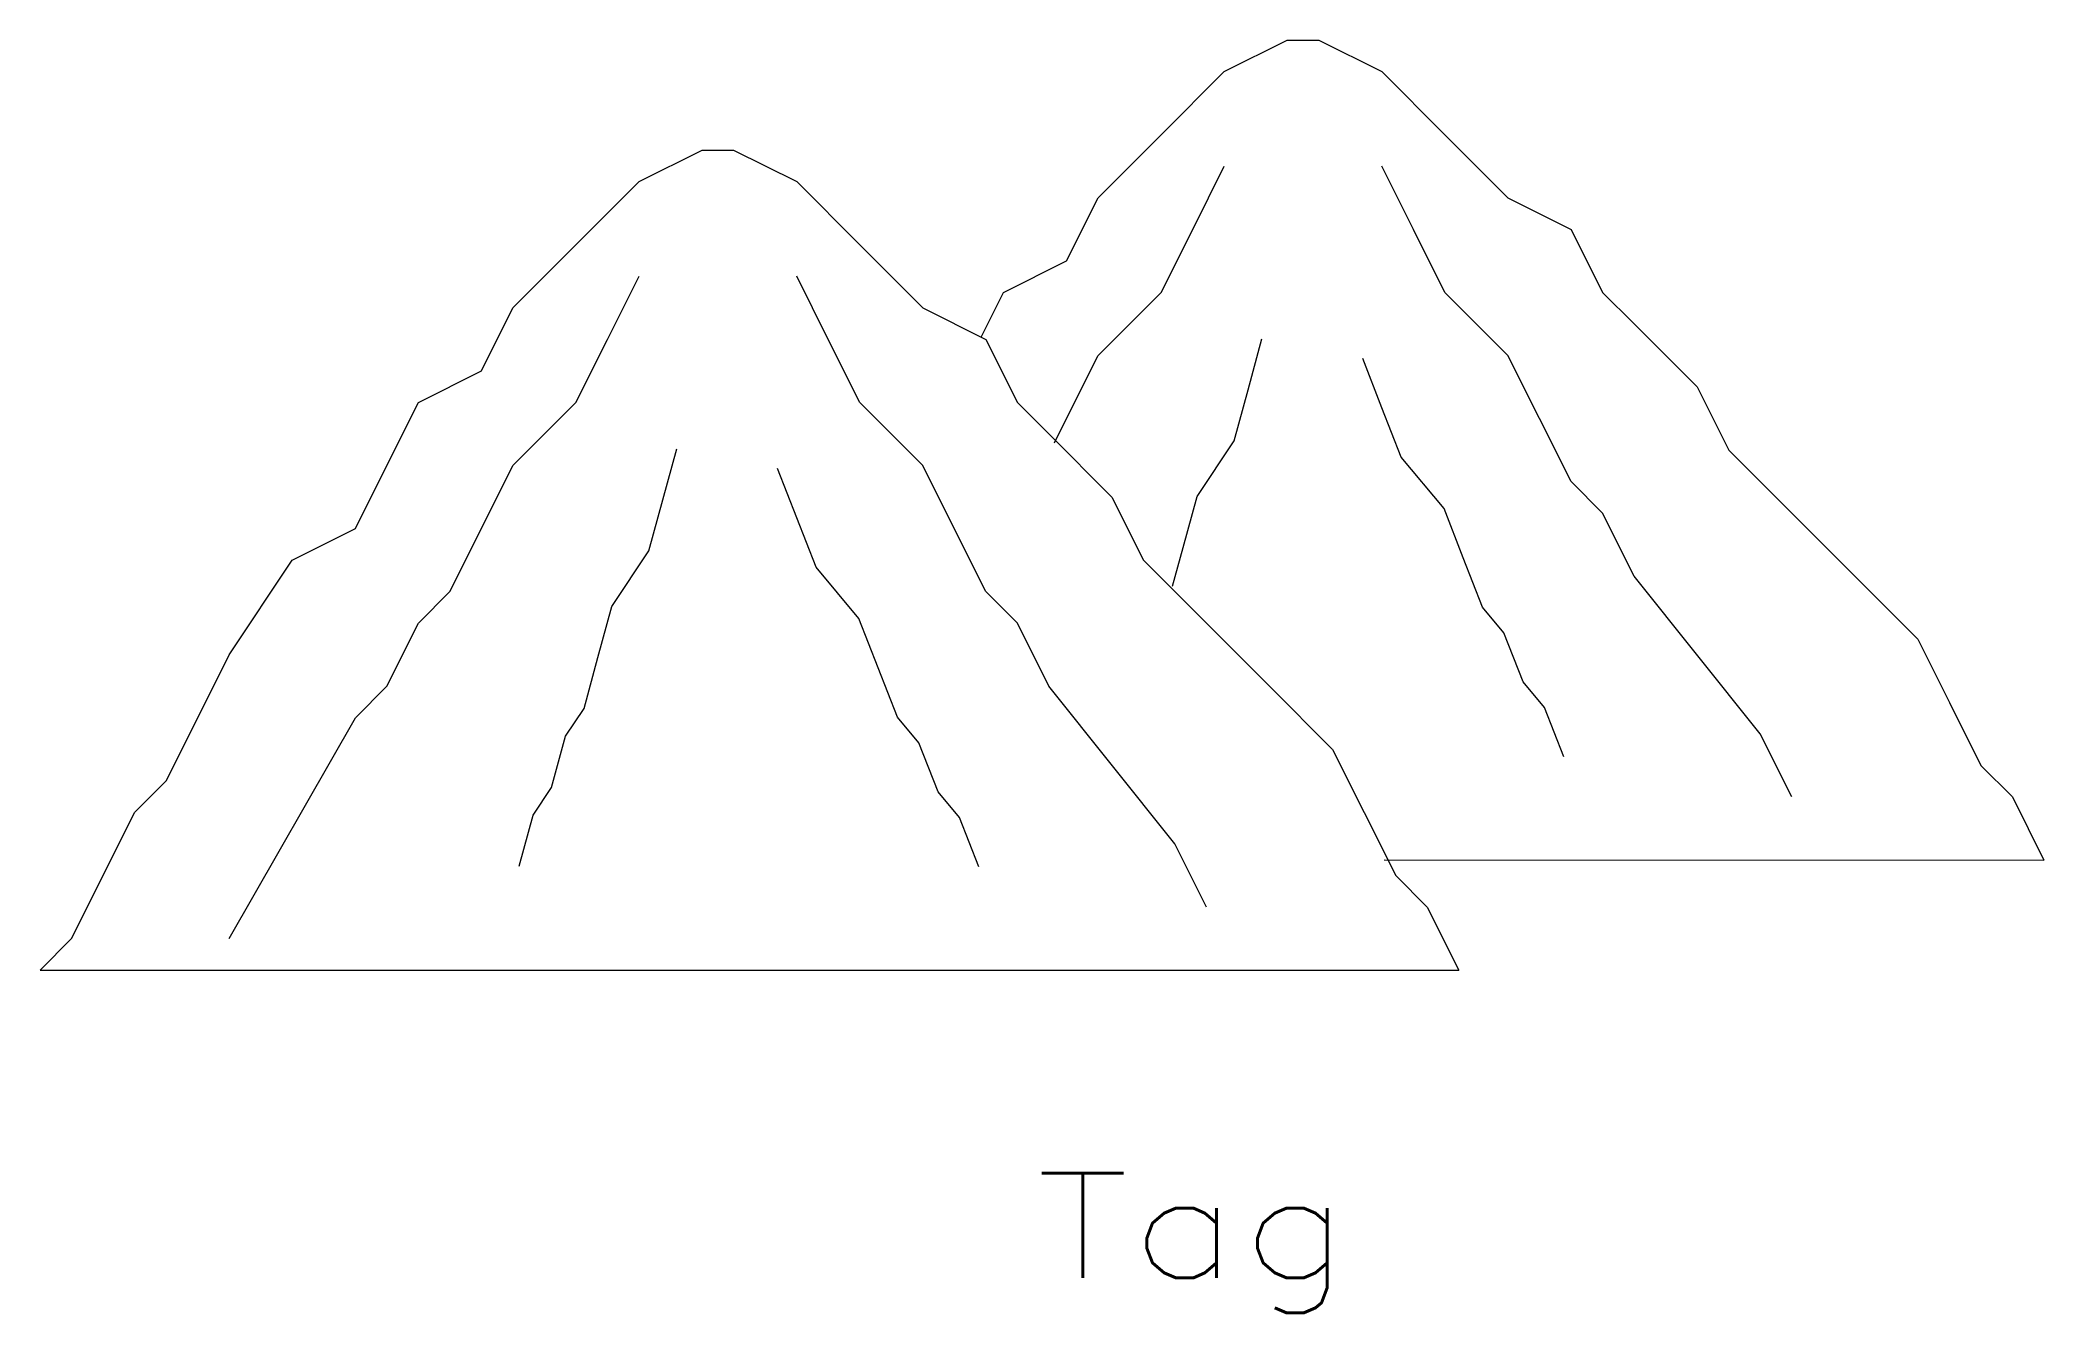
# Model space of a CAD drawing. Header units: inches. Extents: x -18.2 to 18.3, y -14.6 to 8.5.
import ezdxf
from ezdxf.enums import TextEntityAlignment as Align

# ---------------------------------------------------------------- set-up
doc = ezdxf.new("R2010")
doc.units = ezdxf.units.IN
doc.header["$MEASUREMENT"] = 0
doc.layers.get('0').update_dxf_attribs({"lineweight": 0})
doc.styles.get("Standard").update_dxf_attribs({"font": 'TXT.SHX'})

msp = doc.modelspace()

# ---------------------------------------------------------------- linework, layer by layer
for p, q in [((3.362, 7.959), (4.51, 8.533)), ((4.51, 8.533), (5.084, 8.533)), ((5.084, 8.533), (6.232, 7.959)), ((2.214, 6.811), (3.362, 7.959)), ((6.232, 7.959), (7.38, 6.811)), ((1.066, 5.663), (2.214, 6.811)), ((7.38, 6.811), (8.527, 5.663)), ((-7.292, 5.957), (-6.144, 6.531)), ((-6.144, 6.531), (-5.57, 6.531)), ((-5.57, 6.531), (-4.422, 5.957)), ((2.788, 5.089), (3.362, 6.237)), ((6.806, 5.089), (6.232, 6.237)), ((-8.44, 4.809), (-7.292, 5.957)), ((-4.422, 5.957), (-3.274, 4.809)), ((0.492, 4.515), (1.066, 5.663)), ((8.527, 5.663), (9.675, 5.089)), ((-9.588, 3.661), (-8.44, 4.809)), ((-3.274, 4.809), (-2.127, 3.661)), ((2.214, 3.941), (2.788, 5.089)), ((7.38, 3.941), (6.806, 5.089)), ((9.675, 5.089), (10.249, 3.941)), ((-0.656, 3.941), (0.492, 4.515)), ((-7.866, 3.087), (-7.292, 4.235)), ((-3.848, 3.087), (-4.422, 4.235)), ((-10.162, 2.513), (-9.588, 3.661)), ((-2.127, 3.661), (-0.979, 3.087)), ((-1.063, 3.127), (-0.656, 3.941)), ((1.066, 2.794), (2.214, 3.941)), ((8.527, 2.794), (7.38, 3.941)), ((10.249, 3.941), (10.823, 3.368)), ((10.823, 3.368), (11.971, 2.22)), ((-8.44, 1.939), (-7.866, 3.087)), ((-3.274, 1.939), (-3.848, 3.087)), ((-0.979, 3.087), (-0.405, 1.939)), ((3.796, 2.17), (4.049, 3.099)), ((0.492, 1.646), (1.066, 2.794)), ((6.233, 1.841), (5.882, 2.737)), ((9.101, 1.646), (8.527, 2.794)), ((-11.309, 1.939), (-10.162, 2.513)), ((11.971, 2.22), (12.545, 1.072)), ((-11.883, 0.791), (-11.309, 1.939)), ((-9.588, 0.791), (-8.44, 1.939)), ((-2.127, 0.791), (-3.274, 1.939)), ((-0.405, 1.939), (0.169, 1.365)), ((3.543, 1.242), (3.796, 2.17)), ((6.584, 0.944), (6.233, 1.841)), ((0.27, 1.201), (0.492, 1.646)), ((9.675, 0.498), (9.101, 1.646)), ((-6.858, 0.168), (-6.605, 1.097)), ((0.169, 1.365), (1.317, 0.218)), ((2.867, 0.229), (3.543, 1.242)), ((-12.457, -0.356), (-11.883, 0.791)), ((-10.162, -0.356), (-9.588, 0.791)), ((-4.421, -0.162), (-4.772, 0.735)), ((-1.553, -0.356), (-2.127, 0.791)), ((7.363, 0.009), (6.584, 0.944)), ((12.545, 1.072), (13.693, -0.076)), ((10.249, -0.076), (9.675, 0.498)), ((-7.111, -0.76), (-6.858, 0.168)), ((1.317, 0.218), (1.891, -0.93)), ((2.614, -0.7), (2.867, 0.229)), ((7.714, -0.887), (7.363, 0.009)), ((-13.605, -0.93), (-12.457, -0.356)), ((-10.736, -1.504), (-10.162, -0.356)), ((-4.07, -1.058), (-4.421, -0.162)), ((-0.979, -1.504), (-1.553, -0.356)), ((10.823, -1.224), (10.249, -0.076)), ((13.693, -0.076), (14.841, -1.224)), ((2.422, -1.404), (2.614, -0.7)), ((-14.753, -2.652), (-13.605, -0.93)), ((-7.787, -1.773), (-7.111, -0.76)), ((-3.291, -1.993), (-4.07, -1.058)), ((1.891, -0.93), (3.039, -2.078)), ((8.064, -1.784), (7.714, -0.887)), ((13.119, -4.094), (10.823, -1.224)), ((14.841, -1.224), (15.989, -2.372)), ((-11.309, -2.078), (-10.736, -1.504)), ((-8.04, -2.702), (-7.787, -1.773)), ((-0.405, -2.078), (-0.979, -1.504)), ((8.454, -2.251), (8.064, -1.784)), ((-11.883, -3.226), (-11.309, -2.078)), ((-2.94, -2.889), (-3.291, -1.993)), ((0.169, -3.226), (-0.405, -2.078)), ((3.039, -2.078), (4.187, -3.226)), ((8.805, -3.148), (8.454, -2.251)), ((15.989, -2.372), (16.563, -3.52)), ((-15.327, -3.8), (-14.753, -2.652)), ((-8.293, -3.631), (-8.04, -2.702)), ((-2.589, -3.786), (-2.94, -2.889)), ((-12.457, -3.8), (-11.883, -3.226)), ((2.465, -6.096), (0.169, -3.226)), ((4.187, -3.226), (5.335, -4.374)), ((9.195, -3.615), (8.805, -3.148)), ((-8.631, -4.137), (-8.293, -3.631)), ((9.545, -4.512), (9.195, -3.615)), ((16.563, -3.52), (17.136, -4.668)), ((-15.901, -4.948), (-15.327, -3.8)), ((-14.753, -7.818), (-12.457, -3.8)), ((-2.2, -4.253), (-2.589, -3.786)), ((-8.884, -5.066), (-8.631, -4.137)), ((-1.849, -5.15), (-2.2, -4.253)), ((5.335, -4.374), (5.909, -5.522)), ((13.693, -5.241), (13.119, -4.094)), ((17.136, -4.668), (17.71, -5.241)), ((-16.475, -5.522), (-15.901, -4.948)), ((-9.222, -5.572), (-8.884, -5.066)), ((-1.459, -5.617), (-1.849, -5.15)), ((17.71, -5.241), (18.284, -6.389)), ((-17.049, -6.67), (-16.475, -5.522)), ((-9.475, -6.501), (-9.222, -5.572)), ((-1.109, -6.514), (-1.459, -5.617)), ((5.909, -5.522), (6.483, -6.67)), ((3.039, -7.244), (2.465, -6.096)), ((6.276, -6.385), (18.284, -6.389)), ((-17.623, -7.818), (-17.049, -6.67)), ((6.483, -6.67), (7.056, -7.244)), ((7.056, -7.244), (7.63, -8.391)), ((-18.197, -8.391), (-17.623, -7.818)), ((-18.197, -8.391), (7.63, -8.391))]:
    msp.add_line(p, q)

# ---------------------------------------------------------------- texts
at = {"color": 7, "linetype": 'Continuous', "width": 1.166667}
msp.add_text('Tag', height=1.908, dxfattribs=at).set_placement((-0.063, -13.994), (5.661, -13.994), align=Align.FIT)

doc.saveas('drawing.dxf')
